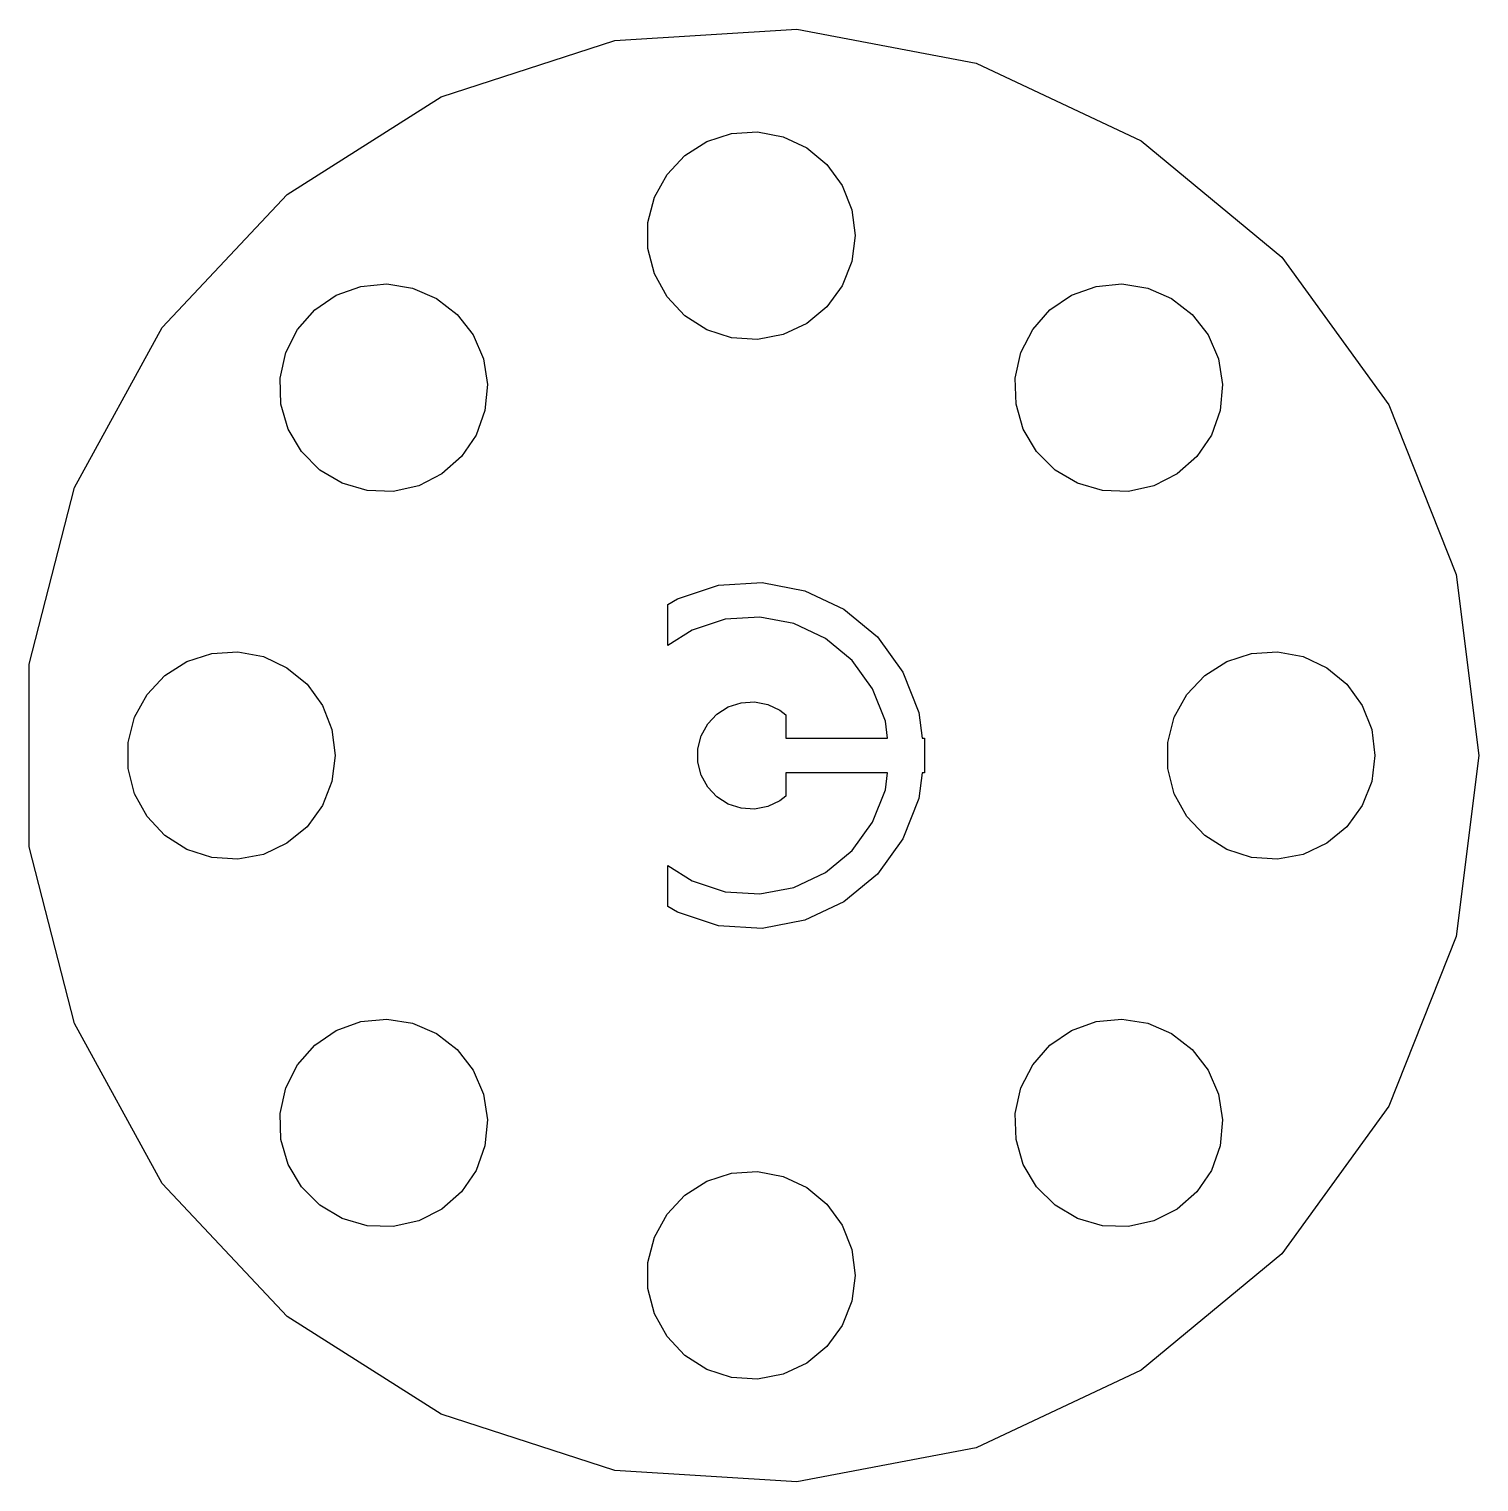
# Model space of a CAD drawing. Header units: metres. Extents: x -20.8 to 21, y -21 to 21.
import ezdxf

# ---------------------------------------------------------------- set-up
doc = ezdxf.new("R2010")
doc.units = ezdxf.units.M

msp = doc.modelspace()

# ---------------------------------------------------------------- linework, layer by layer
for p, q in [((-3.935, 20.628), (1.31859, 20.9586)), ((1.31859, 20.9586), (6.48935, 19.9722)), ((-8.94136, 19.0014), (-3.935, 20.628)), ((6.48935, 19.9722), (11.2523, 17.7309)), ((-13.3859, 16.1808), (-8.94136, 19.0014)), ((-1.91226, 17.3115), (-1.27733, 17.7145)), ((-1.27733, 17.7145), (-0.562134, 17.9469)), ((-0.562134, 17.9469), (0.18837, 17.9941)), ((0.18837, 17.9941), (0.927048, 17.8532)), ((0.927048, 17.8532), (1.60747, 17.533)), ((11.2523, 17.7309), (15.3083, 14.3755)), ((-2.42705, 16.7634), (-1.91226, 17.3115)), ((1.60747, 17.533), (2.1869, 17.0536)), ((2.1869, 17.0536), (2.62891, 16.4453)), ((-2.78932, 16.1044), (-2.42705, 16.7634)), ((2.62891, 16.4453), (2.90575, 15.7461)), ((-16.9893, 12.3435), (-13.3859, 16.1808)), ((-2.97633, 15.376), (-2.78932, 16.1044)), ((2.90575, 15.7461), (3, 15)), ((-2.97633, 14.624), (-2.97633, 15.376)), ((3, 15), (2.90575, 14.2539)), ((-2.78932, 13.8956), (-2.97633, 14.624)), ((2.90575, 14.2539), (2.62891, 13.5547)), ((15.3083, 14.3755), (18.4024, 10.1168)), ((-2.42705, 13.2366), (-2.78932, 13.8956)), ((-11.9686, 13.2796), (-11.261, 13.5343)), ((-11.261, 13.5343), (-10.5124, 13.6051)), ((-10.5124, 13.6051), (-9.76962, 13.4875)), ((-9.76962, 13.4875), (-9.07947, 13.1888)), ((2.62891, 13.5547), (2.1869, 12.9464)), ((9.24463, 13.2796), (9.95216, 13.5343)), ((9.95216, 13.5343), (10.7008, 13.6051)), ((10.7008, 13.6051), (11.4436, 13.4875)), ((11.4436, 13.4875), (12.1337, 13.1888)), ((-12.5905, 12.8569), (-11.9686, 13.2796)), ((-9.07947, 13.1888), (-8.48528, 12.7279)), ((-1.91226, 12.6884), (-2.42705, 13.2366)), ((8.62267, 12.8569), (9.24463, 13.2796)), ((12.1337, 13.1888), (12.7279, 12.7279)), ((-13.0878, 12.2928), (-12.5905, 12.8569)), ((-8.48528, 12.7279), (-8.02437, 12.1337)), ((-1.27733, 12.2855), (-1.91226, 12.6884)), ((2.1869, 12.9464), (1.60747, 12.467)), ((8.12535, 12.2928), (8.62267, 12.8569)), ((12.7279, 12.7279), (13.1888, 12.1337)), ((-19.5253, 7.73061), (-16.9893, 12.3435)), ((-13.4292, 11.6228), (-13.0878, 12.2928)), ((-0.562134, 12.0531), (-1.27733, 12.2855)), ((1.60747, 12.467), (0.927048, 12.1468)), ((7.78395, 11.6228), (8.12535, 12.2928)), ((-8.02437, 12.1337), (-7.72571, 11.4436)), ((0.18837, 12.0059), (-0.562134, 12.0531)), ((0.927048, 12.1468), (0.18837, 12.0059)), ((13.1888, 12.1337), (13.4875, 11.4436)), ((-13.5933, 10.8889), (-13.4292, 11.6228)), ((-7.72571, 11.4436), (-7.60808, 10.7008)), ((7.6199, 10.8889), (7.78395, 11.6228)), ((13.4875, 11.4436), (13.6051, 10.7008)), ((-13.5697, 10.1373), (-13.5933, 10.8889)), ((-7.60808, 10.7008), (-7.67885, 9.95216)), ((7.64352, 10.1373), (7.6199, 10.8889)), ((13.6051, 10.7008), (13.5343, 9.95216)), ((-13.3599, 9.41515), (-13.5697, 10.1373)), ((7.85333, 9.41515), (7.64352, 10.1373)), ((18.4024, 10.1168), (20.3402, 5.22247)), ((-7.67885, 9.95216), (-7.93358, 9.24463)), ((13.5343, 9.95216), (13.2796, 9.24463)), ((-12.9771, 8.76787), (-13.3599, 9.41515)), ((-7.93358, 9.24463), (-8.35626, 8.62267)), ((8.23613, 8.76787), (7.85333, 9.41515)), ((13.2796, 9.24463), (12.8569, 8.62267)), ((-12.4453, 8.23613), (-12.9771, 8.76787)), ((-8.35626, 8.62267), (-8.92035, 8.12535)), ((8.76787, 8.23613), (8.23613, 8.76787)), ((12.8569, 8.62267), (12.2928, 8.12535)), ((-11.798, 7.85333), (-12.4453, 8.23613)), ((-8.92035, 8.12535), (-9.59038, 7.78395)), ((9.41515, 7.85333), (8.76787, 8.23613)), ((12.2928, 8.12535), (11.6228, 7.78395)), ((-20.8344, 2.63199), (-19.5253, 7.73061)), ((-11.0759, 7.64352), (-11.798, 7.85333)), ((-10.3243, 7.6199), (-11.0759, 7.64352)), ((-9.59038, 7.78395), (-10.3243, 7.6199)), ((10.1373, 7.64352), (9.41515, 7.85333)), ((10.8889, 7.6199), (10.1373, 7.64352)), ((11.6228, 7.78395), (10.8889, 7.6199)), ((20.3402, 5.22247), (21, 0)), ((-2.12889, 4.52412), (-0.936905, 4.91142)), ((-0.936905, 4.91142), (0.31395, 4.99013)), ((0.31395, 4.99013), (1.54507, 4.75528)), ((1.54507, 4.75528), (2.67912, 4.22163)), ((-2.39999, 4.35208), (-2.12889, 4.52412)), ((-2.39999, 3.17705), (-2.39999, 4.35208)), ((2.67912, 4.22163), (3.64484, 3.42273)), ((-0.749512, 3.92914), (-1.70311, 3.61929)), ((0.25116, 3.9921), (-0.749512, 3.92914)), ((1.23605, 3.80421), (0.25116, 3.9921)), ((2.1433, 3.3773), (1.23605, 3.80421)), ((-1.70311, 3.61929), (-2.39999, 3.17705)), ((2.91586, 2.73817), (2.1433, 3.3773)), ((3.64484, 3.42273), (4.38153, 2.40877)), ((-16.2773, 2.71448), (-15.5621, 2.94685)), ((-15.5621, 2.94685), (-14.8116, 2.99408)), ((-14.8116, 2.99408), (-14.0729, 2.85316)), ((13.7227, 2.71448), (14.4379, 2.94685)), ((14.4379, 2.94685), (15.1884, 2.99408)), ((15.1884, 2.99408), (15.927, 2.85316)), ((-20.8344, -2.63199), (-20.8344, 2.63199)), ((-16.9123, 2.31154), (-16.2773, 2.71448)), ((-14.0729, 2.85316), (-13.3925, 2.53297)), ((-13.3925, 2.53297), (-12.8131, 2.05363)), ((3.50522, 1.927), (2.91586, 2.73817)), ((13.0877, 2.31154), (13.7227, 2.71448)), ((15.927, 2.85316), (16.6075, 2.53297)), ((16.6075, 2.53297), (17.1869, 2.05363)), ((-17.427, 1.76335), (-16.9123, 2.31154)), ((4.38153, 2.40877), (4.84291, 1.24344)), ((12.5729, 1.76335), (13.0877, 2.31154)), ((-17.7893, 1.10437), (-17.427, 1.76335)), ((-12.8131, 2.05363), (-12.3711, 1.44525)), ((3.87433, 0.994751), (3.50522, 1.927)), ((12.2107, 1.10437), (12.5729, 1.76335)), ((17.1869, 2.05363), (17.6289, 1.44525)), ((-12.3711, 1.44525), (-12.0942, 0.746063)), ((-0.988007, 1.19429), (-0.659958, 1.40248)), ((-0.659958, 1.40248), (-0.290436, 1.52254)), ((-0.290436, 1.52254), (0.097321, 1.54694)), ((0.097321, 1.54694), (0.478973, 1.47414)), ((0.478973, 1.47414), (0.830521, 1.3087)), ((0.830521, 1.3087), (1, 1.1685)), ((17.6289, 1.44525), (17.9057, 0.746063)), ((-17.9763, 0.375992), (-17.7893, 1.10437)), ((-1.44115, 0.570587), (-1.25397, 0.911057)), ((-1.25397, 0.911057), (-0.988007, 1.19429)), ((1, 1.1685), (1, 0.5)), ((3.93683, 0.5), (3.87433, 0.994751)), ((4.84291, 1.24344), (4.93683, 0.5)), ((12.0237, 0.375992), (12.2107, 1.10437)), ((-12.0942, 0.746063), (-12, 0)), ((-1.53777, 0.19426), (-1.44115, 0.570587)), ((1, 0.5), (3.93683, 0.5)), ((4.93683, 0.5), (5, 0.5)), ((5, 0.5), (5, -0.5)), ((17.9057, 0.746063), (18, 0)), ((-17.9763, -0.375992), (-17.9763, 0.375992)), ((-12, 0), (-12.0942, -0.746063)), ((-1.53777, -0.19426), (-1.53777, 0.19426)), ((12.0237, -0.375992), (12.0237, 0.375992)), ((18, 0), (17.9057, -0.746063)), ((21, 0), (20.3402, -5.22247)), ((-17.7893, -1.10437), (-17.9763, -0.375992)), ((-1.44115, -0.570587), (-1.53777, -0.19426)), ((12.2107, -1.10437), (12.0237, -0.375992)), ((-12.0942, -0.746063), (-12.3711, -1.44525)), ((-1.25397, -0.911057), (-1.44115, -0.570587)), ((3.93683, -0.5), (1, -0.5)), ((1, -0.5), (1, -1.1685)), ((3.87433, -0.994751), (3.93683, -0.5)), ((4.93683, -0.5), (4.84291, -1.24344)), ((5, -0.5), (4.93683, -0.5)), ((17.9057, -0.746063), (17.6289, -1.44525)), ((-17.427, -1.76335), (-17.7893, -1.10437)), ((-0.988007, -1.19429), (-1.25397, -0.911057)), ((-0.659958, -1.40248), (-0.988007, -1.19429)), ((1, -1.1685), (0.830521, -1.3087)), ((3.50522, -1.927), (3.87433, -0.994751)), ((4.84291, -1.24344), (4.38153, -2.40877)), ((12.5729, -1.76335), (12.2107, -1.10437)), ((-12.3711, -1.44525), (-12.8131, -2.05363)), ((-0.290436, -1.52254), (-0.659958, -1.40248)), ((0.097321, -1.54694), (-0.290436, -1.52254)), ((0.478973, -1.47414), (0.097321, -1.54694)), ((0.830521, -1.3087), (0.478973, -1.47414)), ((17.6289, -1.44525), (17.1869, -2.05363)), ((-16.9123, -2.31154), (-17.427, -1.76335)), ((-12.8131, -2.05363), (-13.3925, -2.53297)), ((2.91586, -2.73817), (3.50522, -1.927)), ((13.0877, -2.31154), (12.5729, -1.76335)), ((17.1869, -2.05363), (16.6075, -2.53297)), ((-16.2773, -2.71448), (-16.9123, -2.31154)), ((4.38153, -2.40877), (3.64484, -3.42273)), ((13.7227, -2.71448), (13.0877, -2.31154)), ((-19.5253, -7.73061), (-20.8344, -2.63199)), ((-15.5621, -2.94685), (-16.2773, -2.71448)), ((-14.0729, -2.85316), (-14.8116, -2.99408)), ((-13.3925, -2.53297), (-14.0729, -2.85316)), ((2.1433, -3.3773), (2.91586, -2.73817)), ((14.4379, -2.94685), (13.7227, -2.71448)), ((15.927, -2.85316), (15.1884, -2.99408)), ((16.6075, -2.53297), (15.927, -2.85316)), ((-14.8116, -2.99408), (-15.5621, -2.94685)), ((-2.39999, -4.35208), (-2.39999, -3.17705)), ((-2.39999, -3.17705), (-1.70311, -3.61929)), ((15.1884, -2.99408), (14.4379, -2.94685)), ((-1.70311, -3.61929), (-0.749512, -3.92914)), ((1.23605, -3.80421), (2.1433, -3.3773)), ((3.64484, -3.42273), (2.67912, -4.22163)), ((-0.749512, -3.92914), (0.25116, -3.9921)), ((0.25116, -3.9921), (1.23605, -3.80421)), ((-2.12889, -4.52412), (-2.39999, -4.35208)), ((-0.936905, -4.91142), (-2.12889, -4.52412)), ((2.67912, -4.22163), (1.54507, -4.75528)), ((0.31395, -4.99013), (-0.936905, -4.91142)), ((1.54507, -4.75528), (0.31395, -4.99013)), ((20.3402, -5.22247), (18.4024, -10.1168)), ((-16.9893, -12.3435), (-19.5253, -7.73061)), ((-12.5905, -8.35626), (-11.9686, -7.93358)), ((-11.9686, -7.93358), (-11.261, -7.67885)), ((-11.261, -7.67885), (-10.5124, -7.60808)), ((-10.5124, -7.60808), (-9.76962, -7.72571)), ((-9.76962, -7.72571), (-9.07947, -8.02437)), ((8.62267, -8.35626), (9.24463, -7.93358)), ((9.24463, -7.93358), (9.95216, -7.67885)), ((9.95216, -7.67885), (10.7008, -7.60808)), ((10.7008, -7.60808), (11.4436, -7.72571)), ((11.4436, -7.72571), (12.1337, -8.02437)), ((-13.0878, -8.92035), (-12.5905, -8.35626)), ((-9.07947, -8.02437), (-8.48528, -8.48528)), ((8.12535, -8.92035), (8.62267, -8.35626)), ((12.1337, -8.02437), (12.7279, -8.48528)), ((-8.48528, -8.48528), (-8.02437, -9.07947)), ((12.7279, -8.48528), (13.1888, -9.07947)), ((-13.4292, -9.59038), (-13.0878, -8.92035)), ((-8.02437, -9.07947), (-7.72571, -9.76962)), ((7.78395, -9.59038), (8.12535, -8.92035)), ((13.1888, -9.07947), (13.4875, -9.76962)), ((-13.5933, -10.3243), (-13.4292, -9.59038)), ((7.6199, -10.3243), (7.78395, -9.59038)), ((-7.72571, -9.76962), (-7.60808, -10.5124)), ((13.4875, -9.76962), (13.6051, -10.5124)), ((-13.5697, -11.0759), (-13.5933, -10.3243)), ((7.64352, -11.0759), (7.6199, -10.3243)), ((18.4024, -10.1168), (15.3083, -14.3755)), ((-7.60808, -10.5124), (-7.67885, -11.261)), ((13.6051, -10.5124), (13.5343, -11.261)), ((-13.3599, -11.798), (-13.5697, -11.0759)), ((-7.67885, -11.261), (-7.93358, -11.9686)), ((7.85333, -11.798), (7.64352, -11.0759)), ((13.5343, -11.261), (13.2796, -11.9686)), ((-12.9771, -12.4453), (-13.3599, -11.798)), ((-7.93358, -11.9686), (-8.35626, -12.5905)), ((-1.27733, -12.2855), (-0.562134, -12.0531)), ((-0.562134, -12.0531), (0.18837, -12.0059)), ((0.18837, -12.0059), (0.927048, -12.1468)), ((0.927048, -12.1468), (1.60747, -12.467)), ((8.23613, -12.4453), (7.85333, -11.798)), ((13.2796, -11.9686), (12.8569, -12.5905)), ((-13.3859, -16.1808), (-16.9893, -12.3435)), ((-12.4453, -12.9771), (-12.9771, -12.4453)), ((-1.91226, -12.6884), (-1.27733, -12.2855)), ((1.60747, -12.467), (2.1869, -12.9464)), ((8.76787, -12.9771), (8.23613, -12.4453)), ((-11.798, -13.3599), (-12.4453, -12.9771)), ((-8.35626, -12.5905), (-8.92035, -13.0878)), ((-2.42705, -13.2366), (-1.91226, -12.6884)), ((2.1869, -12.9464), (2.62891, -13.5547)), ((9.41515, -13.3599), (8.76787, -12.9771)), ((12.8569, -12.5905), (12.2928, -13.0878)), ((-11.0759, -13.5697), (-11.798, -13.3599)), ((-8.92035, -13.0878), (-9.59038, -13.4292)), ((-2.78932, -13.8956), (-2.42705, -13.2366)), ((10.1373, -13.5697), (9.41515, -13.3599)), ((12.2928, -13.0878), (11.6228, -13.4292)), ((-10.3243, -13.5933), (-11.0759, -13.5697)), ((-9.59038, -13.4292), (-10.3243, -13.5933)), ((2.62891, -13.5547), (2.90575, -14.2539)), ((10.8889, -13.5933), (10.1373, -13.5697)), ((11.6228, -13.4292), (10.8889, -13.5933)), ((-2.97633, -14.624), (-2.78932, -13.8956)), ((-2.97633, -15.376), (-2.97633, -14.624)), ((2.90575, -14.2539), (3, -15)), ((15.3083, -14.3755), (11.2523, -17.7309)), ((3, -15), (2.90575, -15.7461)), ((-2.78932, -16.1044), (-2.97633, -15.376)), ((2.90575, -15.7461), (2.62891, -16.4453)), ((-8.94136, -19.0014), (-13.3859, -16.1808)), ((-2.42705, -16.7634), (-2.78932, -16.1044)), ((-1.91226, -17.3115), (-2.42705, -16.7634)), ((2.62891, -16.4453), (2.1869, -17.0536)), ((2.1869, -17.0536), (1.60747, -17.533)), ((-1.27733, -17.7145), (-1.91226, -17.3115)), ((1.60747, -17.533), (0.927048, -17.8532)), ((-0.562134, -17.9469), (-1.27733, -17.7145)), ((0.18837, -17.9941), (-0.562134, -17.9469)), ((0.927048, -17.8532), (0.18837, -17.9941)), ((11.2523, -17.7309), (6.48935, -19.9722)), ((-3.935, -20.628), (-8.94136, -19.0014)), ((6.48935, -19.9722), (1.31859, -20.9586)), ((1.31859, -20.9586), (-3.935, -20.628))]:
    msp.add_line(p, q)

doc.saveas('drawing.dxf')
